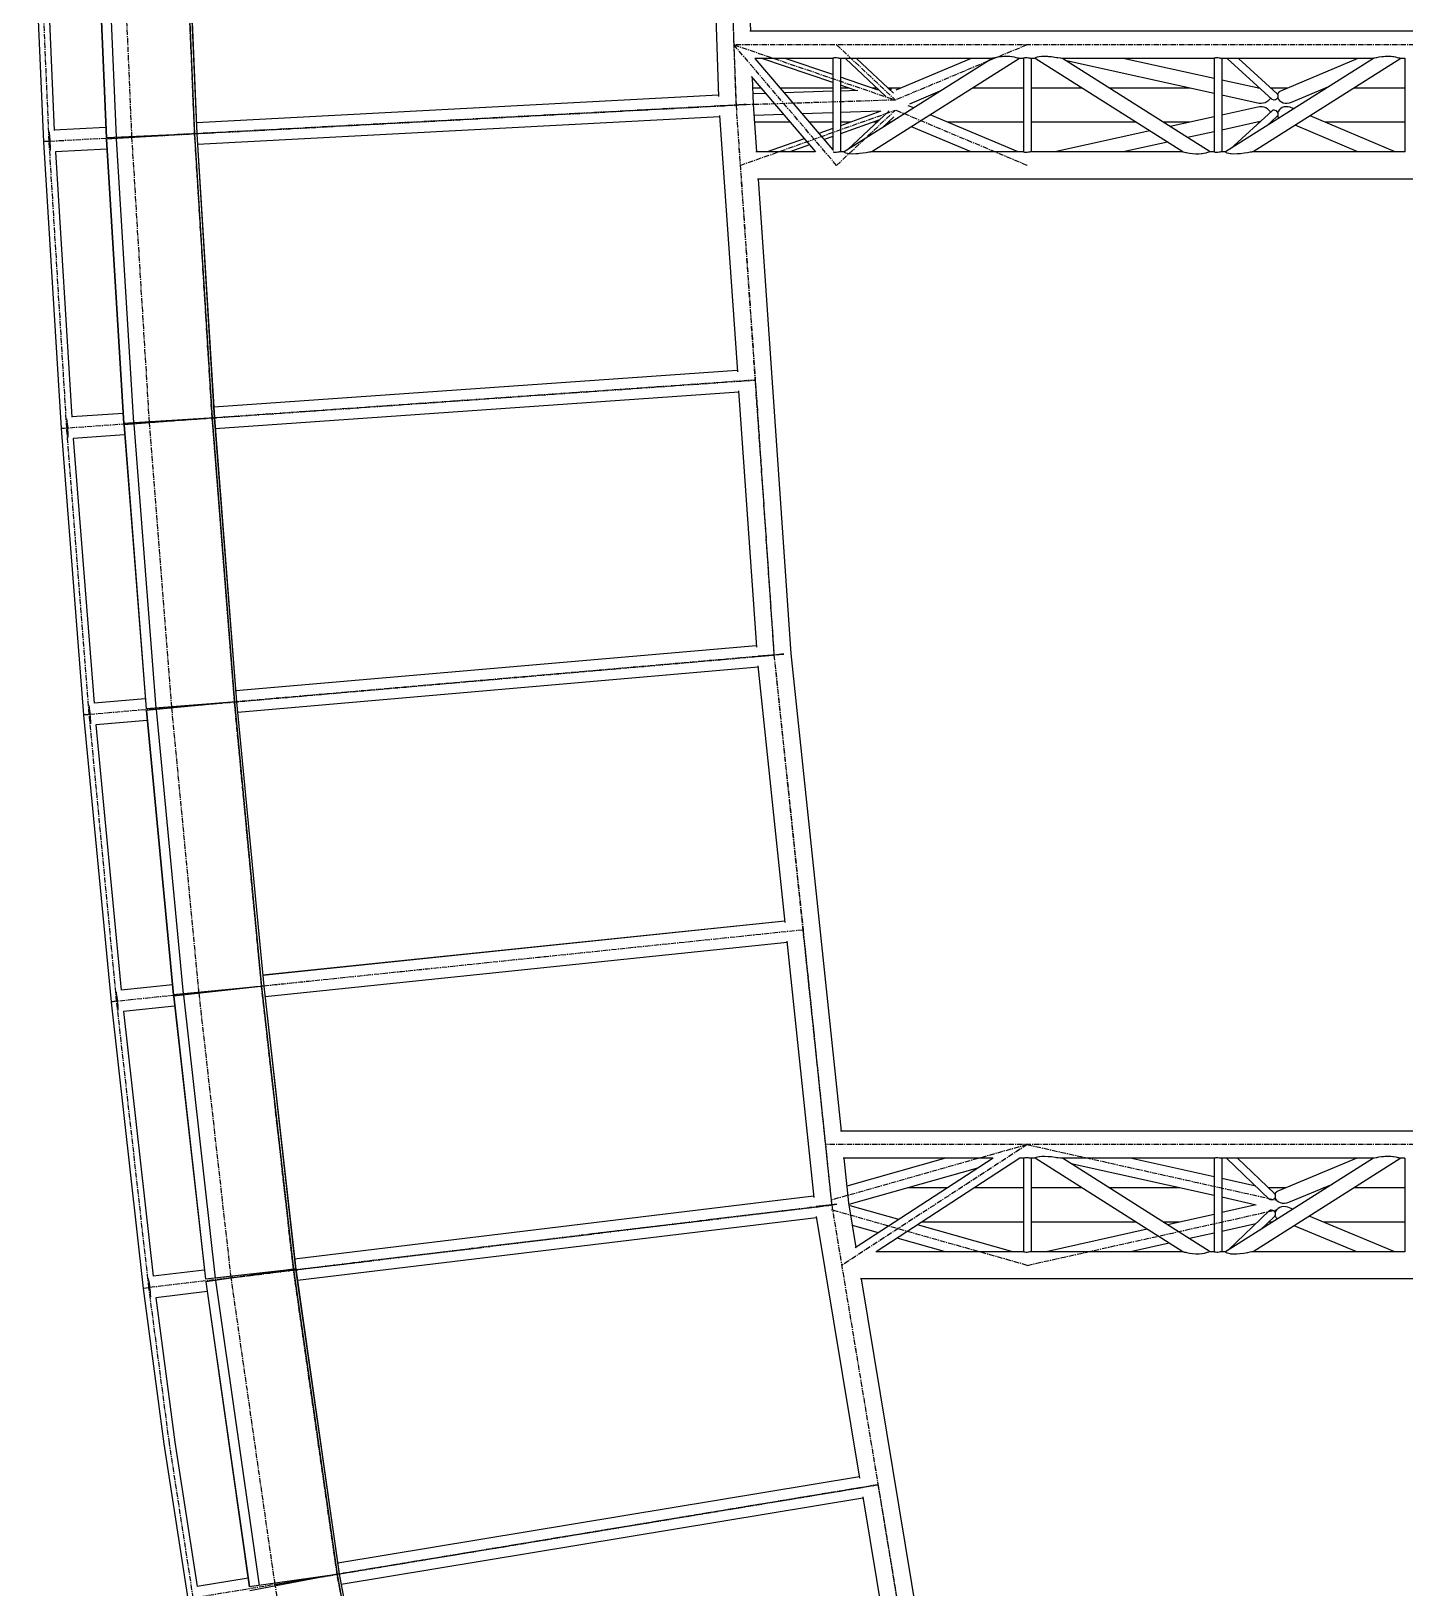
# Model space of a CAD drawing. Header units: millimetres. Extents: x 5143 to 30813, y 232 to 21408.
# Drawn here: x 5170 to 7217, y 6969 to 9291 of the extents above; entities that cross this region are included whole.
import ezdxf

# ---------------------------------------------------------------- set-up
doc = ezdxf.new("R2010")
doc.units = ezdxf.units.MM
doc.header["$LTSCALE"] = 0.25
doc.linetypes.add('CENTER', pattern=[50.8, 31.75, -6.35, 6.35, -6.35])
doc.linetypes.add('XKITLINE00', pattern=[0])

msp = doc.modelspace()

# ---------------------------------------------------------------- linework, layer by layer
at = {"color": 8, "linetype": 'CENTER'}
for p, q in [((6190.8, 10000.3), (6220.7, 9180.3)), ((6190.8, 10000.3), (6220.7, 9180.3)), ((6205.7, 9590.3), (6220.7, 9180.3)), ((5197.1, 9126.1), (5178.7, 9555.1)), ((5320.5, 9132.6), (5302.1, 9559.4)), ((5413.9, 9137.4), (5395.6, 9563.1)), ((7574.7, 9270.3), (6217.4, 9270.3)), ((6217.4, 9270.3), (6458.3, 9187.8)), ((6370.5, 9090.3), (6217.4, 9270.3)), ((6370.5, 9270.3), (6458.3, 9187.8)), ((6654.7, 9270.3), (6458.3, 9187.8)), ((6220.7, 9180.3), (5197.1, 9126.1)), ((5320.5, 9132.6), (6220.7, 9180.3)), ((6220.7, 9180.3), (6277.3, 8360.3)), ((6220.7, 9180.3), (6277.3, 8360.3)), ((6220.7, 9180.3), (6249.4, 8770.3)), ((6458.3, 9187.8), (6222.2, 9180.3)), ((6227, 9090.3), (6458.3, 9172.8)), ((6370.5, 9090.3), (6458.3, 9172.8)), ((6654.7, 9090.3), (6458.3, 9172.8)), ((5223.4, 8698.5), (5197.1, 9126.1)), ((5346.6, 8707.2), (5320.5, 9132.6)), ((5440, 8713.7), (5413.9, 9137.4)), ((6249.4, 8770.3), (5223.4, 8698.5)), ((5346.6, 8707.2), (6249.4, 8770.3)), ((6249.4, 8770.3), (6277.3, 8360.3)), ((5379.9, 8282.2), (5346.6, 8707.2)), ((5473.2, 8290.3), (5440, 8713.7)), ((5256.9, 8271.5), (5223.4, 8698.5)), ((6277.3, 8360.3), (5256.9, 8271.5)), ((5379.9, 8282.2), (6277.3, 8360.3)), ((6277.3, 8360.3), (6363.3, 7540.3)), ((6277.3, 8360.3), (6363.3, 7540.3)), ((6277.3, 8360.3), (6320.7, 7950.3)), ((5513.6, 7866.3), (5473.2, 8290.3)), ((5297.7, 7843.9), (5256.9, 8271.5)), ((5420.5, 7856.6), (5379.9, 8282.2)), ((6320.7, 7950.3), (5297.7, 7843.9)), ((6320.7, 7950.3), (5420.5, 7856.6)), ((6320.7, 7950.3), (6363.3, 7540.3)), ((5468.4, 7431.8), (5420.5, 7856.6)), ((5561.1, 7444.5), (5513.6, 7866.3)), ((5345.8, 7417), (5297.7, 7843.9)), ((7574.7, 7630.3), (6354, 7630.3)), ((6654.7, 7630.3), (6363.3, 7547.8)), ((6654.7, 7630.3), (6378.2, 7450.3)), ((6654.7, 7630.3), (7024.8, 7547.8)), ((6363.3, 7540.3), (5345.8, 7417)), ((5468.4, 7431.8), (6363.3, 7540.3)), ((6363.3, 7540.3), (6432.3, 7123.1)), ((6363.3, 7540.3), (6501.3, 6705.8)), ((6363.3, 7540.3), (6501.3, 6705.8)), ((6654.7, 7450.3), (6363.3, 7532.8)), ((6654.7, 7450.3), (7024.8, 7532.8)), ((5533.8, 6974.3), (5468.4, 7431.8)), ((5626.2, 6989.6), (5561.1, 7444.5)), ((5376.3, 7185.2), (5345.8, 7417)), ((5411.9, 6954.1), (5376.3, 7185.2)), ((6432.3, 7123.1), (5411.9, 6954.1)), ((5533.8, 6974.3), (6432.4, 7123.1)), ((6432.3, 7123.1), (6501.3, 6705.8)), ((5710.5, 6541.1), (5626.2, 6989.6)), ((5619.2, 6519.9), (5533.8, 6974.3))]:
    msp.add_line(p, q, dxfattribs=at)
at = {"color": 8, "linetype": 'XKITLINE00'}
for p, q in [((6216.2, 10001.2), (6242.1, 9290.6)), ((6180.9, 9575.3), (6194.8, 9193.1)), ((5170.3, 9554.8), (5188.7, 9125.7)), ((5263.6, 9557.4), (5282, 9131.7)), ((5264.1, 9557.4), (5282.4, 9131.7)), ((5278.5, 9558), (5296.8, 9132.4)), ((5395.6, 9563.1), (5413.9, 9137.4)), ((5398.9, 9563.2), (5417.2, 9137.6)), ((5399, 9563.2), (5417.3, 9137.6)), ((5187.7, 9539.3), (5204.8, 9142.6)), ((7574.7, 9290.6), (6241.2, 9290.6)), ((6364.8, 9250), (6248.6, 9250)), ((6249, 9250), (6364.8, 9113.8)), ((6364.8, 9213.8), (6259.2, 9250)), ((6364.8, 9225.8), (6294.2, 9250)), ((6365.1, 9250.1), (6364.8, 9250)), ((6364.8, 9250), (6364.8, 9112.8)), ((6365.3, 9250.1), (6365.1, 9250.1)), ((6365.9, 9250.4), (6365.3, 9250.1)), ((6367.2, 9250.6), (6365.9, 9250.4)), ((6368.7, 9250.7), (6367.2, 9250.6)), ((6370.5, 9250.6), (6368.7, 9250.7)), ((6372.3, 9250.4), (6370.5, 9250.6)), ((6373.9, 9250.1), (6372.3, 9250.4)), ((6375.1, 9250), (6373.9, 9250.1)), ((6375.9, 9249.9), (6375.1, 9250)), ((6602.2, 9250), (6375.4, 9250)), ((6375.7, 9250), (6375.7, 9249.9)), ((6376, 9249.9), (6375.9, 9249.9)), ((6376.1, 9250), (6376, 9249.9)), ((6376.2, 9250), (6376.2, 9110.6)), ((6602.3, 9250), (6381.9, 9110.4)), ((6444.2, 9193.3), (6383.9, 9250)), ((6455.6, 9198.1), (6400.4, 9250)), ((6643, 9250), (6423, 9110.6)), ((6571.1, 9250), (6458.9, 9202.8)), ((6603, 9250.1), (6602.3, 9250)), ((6603.8, 9250.4), (6603, 9250.1)), ((6606.5, 9250.9), (6603.8, 9250.4)), ((6607, 9251), (6606.5, 9250.9)), ((6610.4, 9251.7), (6607, 9251)), ((6614.9, 9252.3), (6610.4, 9251.7)), ((6617.1, 9252.5), (6614.9, 9252.3)), ((6619.7, 9252.8), (6617.1, 9252.5)), ((6624.4, 9253), (6619.7, 9252.8)), ((6628.8, 9252.8), (6624.4, 9253)), ((6631.1, 9252.5), (6628.8, 9252.8)), ((6632.5, 9252.3), (6631.1, 9252.5)), ((6635.8, 9251.8), (6632.5, 9252.3)), ((6638.2, 9251), (6635.8, 9251.8)), ((6638.3, 9251), (6638.2, 9251)), ((6640.4, 9250.5), (6638.3, 9251)), ((6641.1, 9250.1), (6640.4, 9250.5)), ((6641.9, 9250.1), (6641.1, 9250.1)), ((6642.7, 9249.9), (6641.9, 9250.1)), ((6649, 9250), (6642.3, 9250)), ((6642.9, 9250), (6642.7, 9249.9)), ((6649.2, 9250.1), (6649, 9250)), ((6649, 9250), (6649, 9110.5)), ((6649.5, 9250.1), (6649.2, 9250.1)), ((6650.1, 9250.4), (6649.5, 9250.1)), ((6651.3, 9250.6), (6650.1, 9250.4)), ((6652.9, 9250.7), (6651.3, 9250.6)), ((6654.7, 9250.6), (6652.9, 9250.7)), ((6656.4, 9250.4), (6654.7, 9250.6)), ((6658, 9250.1), (6656.4, 9250.4)), ((6659.3, 9250), (6658, 9250.1)), ((6660.1, 9249.9), (6659.3, 9250)), ((6666.4, 9250), (6659.6, 9250)), ((6659.9, 9250), (6659.8, 9249.9)), ((6660.3, 9250), (6660.1, 9249.9)), ((6660.1, 9249.9), (6660.1, 9249.9)), ((6660.4, 9250), (6660.4, 9110.6)), ((6666.3, 9250.1), (6666.4, 9249.9)), ((6666.4, 9250.1), (6666.3, 9250.1)), ((6666.6, 9250.6), (6666.4, 9250.1)), ((6886.4, 9110.6), (6666.4, 9249.9)), ((6667.6, 9251), (6666.6, 9250.6)), ((6667.8, 9251.2), (6667.6, 9251)), ((6669.6, 9251.9), (6667.8, 9251.2)), ((6672.5, 9252.4), (6669.6, 9251.9)), ((6676, 9252.8), (6672.5, 9252.4)), ((6680.4, 9252.9), (6676, 9252.8)), ((6685.5, 9252.6), (6680.4, 9252.9)), ((6686.9, 9252.4), (6685.5, 9252.6)), ((6690.7, 9252.1), (6686.9, 9252.4)), ((6695.8, 9251.4), (6690.7, 9252.1)), ((6698.5, 9251), (6695.8, 9251.4)), ((6700.4, 9250.8), (6698.5, 9251)), ((6704, 9250.2), (6700.4, 9250.8)), ((6704.5, 9250.1), (6704, 9250.2)), ((6706.2, 9250), (6704.5, 9250.1)), ((6707, 9249.9), (6706.2, 9250)), ((6933.1, 9250), (6706.3, 9250)), ((6707.1, 9250), (6707, 9249.9)), ((6927.1, 9110.6), (6707.1, 9250)), ((6933.1, 9197.7), (6713, 9246.2)), ((6933.1, 9220.1), (6797.5, 9250)), ((6933.4, 9250.1), (6933.1, 9250)), ((6933.1, 9250), (6933.1, 9110.5)), ((6933.7, 9250.1), (6933.4, 9250.1)), ((6934.2, 9250.3), (6933.7, 9250.1)), ((6935.5, 9250.6), (6934.2, 9250.3)), ((6937.1, 9250.7), (6935.5, 9250.6)), ((6938.8, 9250.6), (6937.1, 9250.7)), ((6940.6, 9250.4), (6938.8, 9250.6)), ((6942.2, 9250.1), (6940.6, 9250.4)), ((6943.4, 9250), (6942.2, 9250.1)), ((6944.2, 9249.9), (6943.4, 9250)), ((7170.5, 9250), (6943.7, 9250)), ((6944, 9250), (6944, 9249.9)), ((6944.3, 9249.9), (6944.2, 9249.9)), ((6944.4, 9250), (6944.3, 9249.9)), ((6944.5, 9250), (6944.5, 9110.6)), ((7170.6, 9250), (6950.2, 9110.4)), ((7019.5, 9188.7), (6952.6, 9250)), ((7027, 9197.2), (6969.4, 9250)), ((7211.3, 9250), (6991.3, 9110.6)), ((7147.2, 9250), (7032.2, 9201.1)), ((7171.3, 9250.1), (7170.6, 9250)), ((7172.1, 9250.4), (7171.3, 9250.1)), ((7174.8, 9250.9), (7172.1, 9250.4)), ((7175.3, 9251), (7174.8, 9250.9)), ((7178.7, 9251.6), (7175.3, 9251)), ((7183.1, 9252.2), (7178.7, 9251.6)), ((7185.4, 9252.4), (7183.1, 9252.2)), ((7187.9, 9252.7), (7185.4, 9252.4)), ((7192.7, 9252.9), (7187.9, 9252.7)), ((7197, 9252.8), (7192.7, 9252.9)), ((7199.5, 9252.4), (7197, 9252.8)), ((7200.8, 9252.3), (7199.5, 9252.4)), ((7204.1, 9251.7), (7200.8, 9252.3)), ((7206.5, 9251), (7204.1, 9251.7)), ((7208.7, 9250.5), (7206.5, 9251)), ((7209.4, 9250.1), (7208.7, 9250.5)), ((7210.2, 9250.1), (7209.4, 9250.1)), ((7211.1, 9249.9), (7210.2, 9250.1)), ((7217.3, 9250), (7210.6, 9250)), ((7211.3, 9250), (7211, 9249.9)), ((7217.6, 9250.1), (7217.3, 9250)), ((7217.3, 9250), (7217.3, 9110.5)), ((6243.3, 9223), (6339, 9110.4)), ((6244.6, 9221.5), (6246.1, 9181.6)), ((6431.3, 9203), (6376.2, 9221.9)), ((7001.8, 9204.9), (6944.5, 9217.6)), ((6194.7, 9195.1), (5416.6, 9153.9)), ((6194.7, 9195.1), (5416.6, 9153.9)), ((6258, 9205.7), (6245.2, 9205.7)), ((6264.8, 9197.7), (6245.5, 9197.1)), ((6364.8, 9205.7), (6286.7, 9205.7)), ((6364.8, 9200.9), (6292.7, 9198.6)), ((6399.3, 9202), (6376.2, 9209.9)), ((6388.6, 9205.7), (6376.2, 9205.7)), ((6402.2, 9202.1), (6376.2, 9201.3)), ((6431, 9205.7), (6423.5, 9205.7)), ((6433.7, 9203.1), (6431.2, 9203)), ((6465.6, 9205.7), (6447.4, 9205.7)), ((6452.5, 9203.7), (6449.6, 9203.6)), ((6524.7, 9200.9), (6479.2, 9181.8)), ((6649, 9205.7), (6573.1, 9205.7)), ((6736.3, 9205.7), (6660.4, 9205.7)), ((6897, 9205.7), (6777, 9205.7)), ((7000.2, 9182.9), (6944.5, 9195.2)), ((7001, 9205.7), (6998.4, 9205.7)), ((7043, 9205.7), (7017.7, 9205.7)), ((7027, 9197.2), (7027.3, 9196.9)), ((7027.8, 9196.4), (7027.3, 9196.9)), ((7028, 9196.6), (7027.9, 9196.3)), ((7027.9, 9196.3), (7028.1, 9195.5)), ((7028.8, 9198.4), (7028, 9196.8)), ((7028, 9196.8), (7028, 9196.6)), ((7028.1, 9195.5), (7028.2, 9195.2)), ((7028.2, 9193.4), (7028.1, 9191.8)), ((7028.2, 9195.2), (7028.3, 9193.6)), ((7028.3, 9193.6), (7028.2, 9193.4)), ((7030, 9199.6), (7028.8, 9198.4)), ((7030.3, 9200), (7030, 9199.6)), ((7032.2, 9201.1), (7030.3, 9200)), ((7103.9, 9207.7), (7047.9, 9184)), ((7100.6, 9205.7), (7099, 9205.7)), ((7217.3, 9205.7), (7141.4, 9205.7)), ((6224.7, 9180.4), (6197.2, 9179.4)), ((6224.7, 9180.5), (6197.3, 9178.7)), ((6215.9, 9180.1), (6215.9, 9179.9)), ((6216, 9180.1), (6216, 9180)), ((6228.5, 9180.8), (6224.7, 9180.5)), ((6228.5, 9180.6), (6224.7, 9180.4)), ((6232.2, 9181.1), (6228.5, 9180.8)), ((6232.2, 9180.7), (6228.5, 9180.6)), ((6235.6, 9181.3), (6232.2, 9181.1)), ((6235.6, 9180.8), (6232.2, 9180.7)), ((6246.1, 9181.6), (6251, 9110.6)), ((6364.8, 9168.7), (6319.4, 9167.3)), ((6436.4, 9171), (6376.2, 9169.1)), ((6436.5, 9171), (6376.2, 9149.5)), ((6448.9, 9171.7), (6387.4, 9113.9)), ((6485.5, 9176.1), (6477.5, 9179.4)), ((6998.4, 9177.2), (6944.5, 9165.4)), ((7019.5, 9171.8), (6957.4, 9115)), ((7001.5, 9177.7), (6998.4, 9177.2)), ((7003.3, 9182.7), (7000.2, 9182.9)), ((7004.6, 9177.7), (7001.5, 9177.7)), ((7006.4, 9183), (7003.3, 9182.7)), ((7007.7, 9177.1), (7004.6, 9177.7)), ((7009.3, 9183.9), (7006.4, 9183)), ((7010.4, 9176), (7007.7, 9177.1)), ((7011.9, 9185.2), (7009.3, 9183.9)), ((7012.8, 9174.5), (7010.4, 9176)), ((7013.2, 9186.3), (7011.9, 9185.2)), ((7012.8, 9174.5), (7013.1, 9174.2)), ((7015, 9172.6), (7013.1, 9174.2)), ((7014.1, 9186.9), (7013.2, 9186.3)), ((7016, 9188.9), (7014.1, 9186.9)), ((7015, 9172.6), (7016.6, 9170.5)), ((7016.7, 9190.1), (7016, 9188.9)), ((7016.6, 9170.5), (7016.7, 9170.4)), ((7017.3, 9190.8), (7016.7, 9190.1)), ((7016.7, 9170.4), (7017.1, 9169.7)), ((7021, 9188), (7019.5, 9188.7)), ((7021, 9172.5), (7019.5, 9171.8)), ((7022.7, 9187.8), (7021, 9188)), ((7022.7, 9172.7), (7021, 9172.5)), ((7024.5, 9188.1), (7022.7, 9187.8)), ((7024.4, 9172.4), (7022.7, 9172.7)), ((7026, 9171.6), (7024.4, 9172.4)), ((7026, 9188.9), (7024.5, 9188.1)), ((7027.2, 9190.1), (7026, 9188.9)), ((7027.1, 9170.4), (7026, 9171.6)), ((7027.3, 9170.3), (7027.1, 9170.4)), ((7027.3, 9190.2), (7027.2, 9190.1)), ((7027.9, 9191.1), (7027.3, 9190.2)), ((7027.3, 9170.3), (7027.9, 9169.2)), ((7028.1, 9191.8), (7027.9, 9191.1)), ((7027.9, 9169.2), (7028.1, 9168.8)), ((7028, 9191.4), (7028.4, 9190.2)), ((7028.6, 9170.5), (7028, 9169.3)), ((7028, 9169.3), (7028, 9169.1)), ((7028.1, 9168.8), (7028.2, 9167.1)), ((7028.4, 9190.2), (7028.5, 9190)), ((7028.5, 9190), (7029.6, 9188)), ((7029, 9171.4), (7028.6, 9170.5)), ((7030.5, 9173.5), (7029, 9171.4)), ((7029.6, 9188), (7031.3, 9186.2)), ((7031.4, 9174.3), (7030.5, 9173.5)), ((7031.3, 9186.2), (7031.3, 9186.1)), ((7033.5, 9184.5), (7031.3, 9186.1)), ((7032.4, 9175.2), (7031.4, 9174.3)), ((7034.8, 9176.6), (7032.4, 9175.2)), ((7036, 9183.4), (7033.5, 9184.5)), ((7037.6, 9177.5), (7034.8, 9176.6)), ((7038.9, 9182.7), (7036, 9183.4)), ((7040.6, 9177.9), (7037.6, 9177.5)), ((7042, 9182.6), (7038.9, 9182.7)), ((7043.6, 9177.8), (7040.6, 9177.9)), ((7045, 9183), (7042, 9182.6)), ((7046.7, 9177.1), (7043.6, 9177.8)), ((7047.9, 9184), (7045, 9183)), ((7051.9, 9174.8), (7046.7, 9177.1)), ((5281.3, 9146.7), (5204.8, 9142.7)), ((6196.4, 9162.8), (5418.3, 9121.6)), ((6196.3, 9164.8), (6222.7, 8782.6)), ((6291.5, 9166.4), (6247.2, 9165)), ((6301.2, 9154.9), (6247.9, 9154.9)), ((6364.8, 9154.9), (6329.9, 9154.9)), ((6434.7, 9158.3), (6376.2, 9137.5)), ((6391.2, 9154.9), (6376.2, 9154.9)), ((6431, 9154.9), (6425, 9154.9)), ((6455.7, 9162.6), (6437.9, 9145.9)), ((6452.1, 9154.9), (6447.4, 9154.9)), ((6571.3, 9110.6), (6482.1, 9148)), ((6641.4, 9110.6), (6510.1, 9165.8)), ((6649, 9154.9), (6535.9, 9154.9)), ((6816.5, 9154.9), (6660.4, 9154.9)), ((6896.9, 9154.9), (6857.2, 9154.9)), ((6933.1, 9162.9), (6867.5, 9148.4)), ((7001.8, 9155.6), (6944.5, 9143)), ((7001, 9154.9), (6998.5, 9154.9)), ((7026.9, 9163.3), (7011.8, 9149.4)), ((7020.4, 9154.9), (7017.7, 9154.9)), ((7027.3, 9163.6), (7026.9, 9163.3)), ((7027.9, 9164.2), (7027.3, 9163.6)), ((7028.1, 9165), (7027.9, 9164.3)), ((7027.9, 9164.3), (7028.2, 9163.7)), ((7028.2, 9165.4), (7028.1, 9165)), ((7028.2, 9167.1), (7028.3, 9166.9)), ((7028.3, 9166.9), (7028.2, 9165.4)), ((7028.2, 9163.7), (7028.4, 9162.9)), ((7028.4, 9162.9), (7029.6, 9161.3)), ((7030, 9161), (7029.6, 9161.3)), ((7147.4, 9110.6), (7054, 9150.3)), ((7203.1, 9110.6), (7076.3, 9164.5)), ((7217.3, 9154.9), (7098.8, 9154.9)), ((5198.1, 9126.1), (5188.7, 9125.6)), ((5189, 9125.7), (5188.7, 9125.7)), ((5188.7, 9125.6), (5215, 8698)), ((5190.2, 9125.8), (5189, 9125.7)), ((5191.5, 9125.8), (5189.9, 9125.8)), ((5193.1, 9125.9), (5191.2, 9125.8)), ((5198.1, 9126.1), (5192.9, 9125.9)), ((5196.1, 9126), (5196.1, 9126)), ((5196.1, 9126), (5196.1, 9126)), ((5196.1, 9126), (5196.1, 9126)), ((5196.1, 9126), (5196.1, 9126)), ((5196.9, 9139.8), (5197, 9139.5)), ((5197, 9139.5), (5197.2, 9137.5)), ((5197, 9139.2), (5197, 9139.1)), ((5197, 9139.1), (5197.2, 9137.1)), ((5197.2, 9137.5), (5197.5, 9135.1)), ((5197.2, 9137.1), (5197.5, 9134.8)), ((5197.5, 9135.1), (5197.7, 9132.3)), ((5197.5, 9134.8), (5197.7, 9132.1)), ((5197.7, 9132.3), (5198, 9129.3)), ((5197.7, 9132.1), (5197.9, 9129.2)), ((5197.9, 9129.2), (5198.1, 9126.1)), ((5198, 9129.3), (5198.1, 9126.1)), ((5198.1, 9126.1), (5198.3, 9123)), ((5198.1, 9126.1), (5198.2, 9123.1)), ((5198.2, 9123.1), (5198.3, 9120.2)), ((5198.3, 9123), (5198.4, 9120)), ((5417.3, 9137.6), (5282, 9131.7)), ((5417.3, 9137.6), (5282.1, 9129.3)), ((5282.1, 9129.3), (5308.1, 8705.6)), ((5282.6, 9129.3), (5308.6, 8705.6)), ((5296.9, 9130.2), (5322.9, 8706.5)), ((5413.9, 9137.4), (5440, 8713.7)), ((5417.2, 9137.6), (5417.2, 9137.5)), ((5417.2, 9137.6), (5417.2, 9137.6)), ((5417.2, 9137.5), (5443.2, 8713.9)), ((5417.3, 9137.6), (5443.3, 8713.9)), ((6322.2, 9130.2), (6267, 9110.6)), ((6364.8, 9145.4), (6344.2, 9138.1)), ((6364.8, 9133.4), (6352, 9128.9)), ((6837.2, 9141.7), (6695.9, 9110.6)), ((6863.5, 9125.1), (6797.6, 9110.6)), ((6933.1, 9140.5), (6893.7, 9131.8)), ((5198.3, 9120.2), (5198.4, 9117.5)), ((5198.4, 9113.2), (5198.3, 9113)), ((5198.4, 9120), (5198.4, 9117.2)), ((5198.4, 9117.5), (5198.4, 9115.1)), ((5198.4, 9117.2), (5198.4, 9114.7)), ((5198.4, 9115.1), (5198.4, 9113.2)), ((5198.4, 9114.7), (5198.4, 9112.7)), ((5198.4, 9112.7), (5198.4, 9112.4)), ((5283, 9114.5), (5206.5, 9110.4)), ((5206.5, 9110.5), (5230.8, 8715.2)), ((6338.9, 9110.6), (6250.1, 9110.6)), ((6330, 9121), (6300.8, 9110.6)), ((6365.9, 9110.1), (6365.5, 9110.2)), ((6367.2, 9109.8), (6365.9, 9110.1)), ((6368.7, 9109.7), (6367.2, 9109.8)), ((6370.5, 9109.8), (6368.7, 9109.7)), ((6372.3, 9110), (6370.5, 9109.8)), ((6373.9, 9110.3), (6372.3, 9110)), ((6375.1, 9110.5), (6373.9, 9110.3)), ((6375.9, 9110.6), (6375.1, 9110.5)), ((6382.2, 9110.6), (6375.6, 9110.6)), ((6375.8, 9110.6), (6375.7, 9110.6)), ((6376, 9110.7), (6375.9, 9110.6)), ((6376.2, 9110.6), (6376, 9110.7)), ((6382.2, 9110.3), (6381.9, 9110.4)), ((6382.2, 9110.3), (6382.1, 9110)), ((6383.1, 9109.4), (6382.1, 9110)), ((6383.4, 9109.3), (6383.1, 9109.4)), ((6384.6, 9108.6), (6383.4, 9109.3)), ((6387, 9108), (6384.6, 9108.6)), ((6388.7, 9107.8), (6387, 9108)), ((6390.3, 9107.5), (6388.7, 9107.8)), ((6394.4, 9107.2), (6390.3, 9107.5)), ((6399.2, 9107.4), (6394.4, 9107.2)), ((6402.8, 9107.8), (6399.2, 9107.4)), ((6404.5, 9107.9), (6402.8, 9107.8)), ((6409.7, 9108.5), (6404.5, 9107.9)), ((6414.6, 9109.3), (6409.7, 9108.5)), ((6418.5, 9109.9), (6414.6, 9109.3)), ((6420.4, 9110.3), (6418.5, 9109.9)), ((6421.4, 9110.4), (6420.4, 9110.3)), ((6422.9, 9110.7), (6421.4, 9110.4)), ((6649, 9110.6), (6422.5, 9110.6)), ((6423, 9110.7), (6422.9, 9110.6)), ((6423, 9110.7), (6422.9, 9110.7)), ((6649.2, 9110.3), (6649, 9110.5)), ((6649.5, 9110.3), (6649.2, 9110.3)), ((6650.1, 9110), (6649.5, 9110.3)), ((6651.3, 9109.8), (6650.1, 9110)), ((6652.9, 9109.7), (6651.3, 9109.8)), ((6654.7, 9109.7), (6652.9, 9109.7)), ((6656.4, 9110), (6654.7, 9109.7)), ((6658, 9110.3), (6656.4, 9110)), ((6659.3, 9110.5), (6658, 9110.3)), ((6660.1, 9110.6), (6659.3, 9110.5)), ((6886.4, 9110.6), (6659.8, 9110.6)), ((6660, 9110.6), (6659.9, 9110.6)), ((6660.3, 9110.6), (6660.1, 9110.7)), ((6660.1, 9110.7), (6660.1, 9110.6)), ((6886.9, 9110.3), (6886.4, 9110.6)), ((6887.1, 9110.3), (6886.9, 9110.3)), ((6889, 9109.8), (6887.1, 9110.3)), ((6891.3, 9109.3), (6889, 9109.8)), ((6892.1, 9109.1), (6891.3, 9109.3)), ((6896.3, 9108.3), (6892.1, 9109.1)), ((6900.9, 9107.8), (6896.3, 9108.3)), ((6905.8, 9107.3), (6900.9, 9107.8)), ((6910.4, 9107.2), (6905.8, 9107.3)), ((6914.4, 9107.6), (6910.4, 9107.2)), ((6915.3, 9107.8), (6914.4, 9107.6)), ((6918, 9108.1), (6915.3, 9107.8)), ((6921, 9108.8), (6918, 9108.1)), ((6922.1, 9109.3), (6921, 9108.8)), ((6923.3, 9109.6), (6922.1, 9109.3)), ((6925.1, 9110.2), (6923.3, 9109.6)), ((6925.2, 9110.3), (6925.1, 9110.2)), ((6926.4, 9110.5), (6925.2, 9110.3)), ((6926.7, 9110.7), (6926.4, 9110.5)), ((6933.1, 9110.6), (6926.5, 9110.6)), ((6927.1, 9110.6), (6926.7, 9110.7)), ((6927.1, 9110.6), (6927.1, 9110.6)), ((6933.4, 9110.3), (6933.1, 9110.5)), ((6933.7, 9110.3), (6933.4, 9110.3)), ((6934.2, 9110), (6933.7, 9110.3)), ((6935.5, 9109.8), (6934.2, 9110)), ((6937.1, 9109.7), (6935.5, 9109.8)), ((6938.8, 9109.7), (6937.1, 9109.7)), ((6940.6, 9109.9), (6938.8, 9109.7)), ((6942.2, 9110.3), (6940.6, 9109.9)), ((6943.4, 9110.5), (6942.2, 9110.3)), ((6944.2, 9110.6), (6943.4, 9110.5)), ((6950.5, 9110.6), (6943.9, 9110.6)), ((6944.1, 9110.6), (6944.1, 9110.6)), ((6944.3, 9110.7), (6944.2, 9110.6)), ((6944.5, 9110.6), (6944.3, 9110.7)), ((6950.5, 9110.3), (6950.2, 9110.4)), ((6950.5, 9110.3), (6950.4, 9110)), ((6951.3, 9109.4), (6950.4, 9110)), ((6951.7, 9109.3), (6951.3, 9109.4)), ((6952.8, 9108.6), (6951.7, 9109.3)), ((6955.3, 9107.9), (6952.8, 9108.6)), ((6957, 9107.7), (6955.3, 9107.9)), ((6958.5, 9107.4), (6957, 9107.7)), ((6962.6, 9107.2), (6958.5, 9107.4)), ((6967.5, 9107.4), (6962.6, 9107.2)), ((6971.1, 9107.7), (6967.5, 9107.4)), ((6972.7, 9107.8), (6971.1, 9107.7)), ((6977.9, 9108.5), (6972.7, 9107.8)), ((6982.9, 9109.3), (6977.9, 9108.5)), ((6986.8, 9109.9), (6982.9, 9109.3)), ((6988.7, 9110.3), (6986.8, 9109.9)), ((6989.7, 9110.4), (6988.7, 9110.3)), ((6991.2, 9110.6), (6989.7, 9110.4)), ((7217.3, 9110.6), (6990.8, 9110.6)), ((6991.3, 9110.7), (6991.2, 9110.6)), ((7217.6, 9110.3), (7217.3, 9110.5)), ((7574.6, 9070), (6252.7, 9070)), ((6253.8, 9070), (6302.6, 8362.5)), ((6222.5, 8784.6), (5442.3, 8730)), ((6222.5, 8784.6), (5442.3, 8730)), ((6224.7, 8752.4), (5444.6, 8697.8)), ((6224.7, 8752.4), (5444.6, 8697.8)), ((6224.6, 8754.4), (6251, 8372.2)), ((5222.9, 8712.3), (5223, 8712)), ((5223, 8712), (5223.3, 8710)), ((5223, 8711.7), (5223, 8711.5)), ((5223, 8711.5), (5223.3, 8709.6)), ((5223.3, 8710), (5223.6, 8707.6)), ((5223.3, 8709.6), (5223.6, 8707.3)), ((5223.6, 8707.6), (5223.9, 8704.8)), ((5223.6, 8707.3), (5223.9, 8704.6)), ((5223.9, 8704.8), (5224.2, 8701.8)), ((5223.9, 8704.6), (5224.1, 8701.7)), ((5307.2, 8720.6), (5230.8, 8715.3)), ((5443.3, 8713.9), (5308.1, 8705.6)), ((5443.3, 8714), (5308.3, 8703.4)), ((5323.1, 8704.5), (5356.3, 8281.2)), ((5440, 8713.7), (5473.2, 8290.3)), ((5443.2, 8713.9), (5476.4, 8290.6)), ((5443.2, 8713.9), (5443.2, 8713.9)), ((5443.2, 8713.9), (5443.2, 8713.9)), ((5443.3, 8714), (5476.5, 8290.6)), ((5224.4, 8698.6), (5215, 8697.9)), ((5216.1, 8698.1), (5215, 8698)), ((5215, 8697.9), (5248.5, 8270.9)), ((5219.2, 8698.3), (5216.1, 8698.1)), ((5224.4, 8698.6), (5219.2, 8698.3)), ((5219.4, 8698.3), (5219.2, 8698.3)), ((5222.4, 8698.5), (5222.4, 8698.5)), ((5222.4, 8698.5), (5222.4, 8698.5)), ((5222.4, 8698.5), (5222.4, 8698.5)), ((5222.4, 8698.5), (5222.4, 8698.5)), ((5224.1, 8701.7), (5224.4, 8698.6)), ((5224.2, 8701.8), (5224.4, 8698.6)), ((5224.4, 8698.6), (5224.6, 8695.5)), ((5224.4, 8698.6), (5224.6, 8695.6)), ((5224.6, 8695.6), (5224.7, 8692.7)), ((5224.6, 8695.5), (5224.7, 8692.4)), ((5224.7, 8692.7), (5224.8, 8690)), ((5224.7, 8692.4), (5224.8, 8689.7)), ((5224.8, 8690), (5224.8, 8687.6)), ((5224.8, 8689.7), (5224.9, 8687.2)), ((5224.8, 8687.6), (5224.8, 8685.6)), ((5224.8, 8685.6), (5224.8, 8685.5)), ((5224.9, 8687.2), (5224.9, 8685.2)), ((5224.9, 8685.2), (5224.9, 8684.9)), ((5309.4, 8688.4), (5233, 8683)), ((5233, 8683.1), (5264, 8288.3)), ((5308.3, 8703.4), (5341.5, 8280)), ((5308.7, 8703.4), (5341.9, 8280)), ((6250.8, 8374.2), (5475.3, 8306.7)), ((6250.8, 8374.2), (5475.3, 8306.7)), ((6281.2, 8360.7), (6253.9, 8357.8)), ((6281.2, 8360.5), (6253.9, 8358.7)), ((6272.4, 8359.9), (6272.4, 8359.8)), ((6272.6, 8360), (6272.6, 8359.8)), ((6285.1, 8361.1), (6281.2, 8360.7)), ((6285.1, 8360.8), (6281.2, 8360.5)), ((6288.7, 8361.5), (6285.1, 8361.1)), ((6288.8, 8361.1), (6285.1, 8360.8)), ((6292.1, 8361.8), (6288.7, 8361.5)), ((6292.2, 8361.3), (6288.8, 8361.1)), ((6302.6, 8362.5), (6377.3, 7650.6)), ((6253.6, 8342), (5478.1, 8274.6)), ((6253.6, 8342), (5478.1, 8274.5)), ((6253.4, 8344), (6293.6, 7961.7)), ((5340.3, 8295), (5264, 8288.3)), ((5476.5, 8290.6), (5341.5, 8280)), ((5476.5, 8290.6), (5341.7, 8277.8)), ((5473.2, 8290.3), (5513.6, 7866.3)), ((5476.4, 8290.6), (5516.9, 7866.7)), ((5476.4, 8290.6), (5476.4, 8290.6)), ((5476.4, 8290.6), (5476.4, 8290.6)), ((5476.5, 8290.6), (5517, 7866.6)), ((5257.8, 8271.6), (5248.5, 8270.7)), ((5250.9, 8271.1), (5248.5, 8270.9)), ((5248.5, 8270.7), (5289.3, 7843.1)), ((5254.7, 8271.3), (5250.9, 8271.1)), ((5257.8, 8271.6), (5254.7, 8271.3)), ((5255.9, 8271.4), (5255.9, 8271.4)), ((5255.9, 8271.4), (5255.9, 8271.4)), ((5255.9, 8271.4), (5255.9, 8271.4)), ((5255.9, 8271.4), (5255.9, 8271.4)), ((5256.2, 8285.3), (5256.3, 8284.9)), ((5256.3, 8284.9), (5256.6, 8283)), ((5256.3, 8284.6), (5256.3, 8284.5)), ((5256.3, 8284.5), (5256.6, 8282.6)), ((5256.6, 8283), (5256.9, 8280.5)), ((5256.6, 8282.6), (5256.9, 8280.2)), ((5256.9, 8280.5), (5257.3, 8277.8)), ((5256.9, 8280.2), (5257.3, 8277.5)), ((5257.3, 8277.8), (5257.6, 8274.7)), ((5257.3, 8277.5), (5257.6, 8274.6)), ((5257.6, 8274.7), (5257.9, 8271.6)), ((5257.6, 8274.6), (5257.8, 8271.6)), ((5257.8, 8271.6), (5258.1, 8268.6)), ((5257.9, 8271.6), (5258.1, 8268.5)), ((5258.1, 8268.6), (5258.3, 8265.7)), ((5258.1, 8268.5), (5258.3, 8265.4)), ((5258.3, 8265.7), (5258.4, 8263)), ((5258.3, 8265.4), (5258.5, 8262.7)), ((5341.7, 8277.8), (5382.1, 7853.8)), ((5342.1, 8277.8), (5382.6, 7853.8)), ((5356.4, 8279.2), (5396.9, 7855.2)), ((5258.4, 8263), (5258.5, 8260.6)), ((5258.5, 8262.7), (5258.6, 8260.2)), ((5258.5, 8260.6), (5258.5, 8258.6)), ((5258.5, 8258.6), (5258.5, 8258.5)), ((5258.6, 8260.2), (5258.6, 8258.2)), ((5258.6, 8258.2), (5258.6, 8257.9)), ((5343.1, 8262.8), (5266.8, 8256.2)), ((5266.8, 8256.2), (5304.5, 7860.8)), ((6293.3, 7963.7), (5515.5, 7882.7)), ((6293.3, 7963.7), (5515.5, 7882.8)), ((6296.7, 7931.6), (5518.8, 7850.6)), ((6296.7, 7931.5), (5518.8, 7850.6)), ((6296.5, 7933.6), (6336.6, 7551.3)), ((5296.8, 7857.6), (5296.9, 7857.3)), ((5296.9, 7857.3), (5297.2, 7855.3)), ((5296.9, 7857), (5296.9, 7856.8)), ((5296.9, 7856.8), (5297.2, 7854.9)), ((5297.2, 7855.3), (5297.6, 7852.9)), ((5297.2, 7854.9), (5297.6, 7852.6)), ((5297.6, 7852.9), (5298, 7850.1)), ((5297.6, 7852.6), (5298, 7849.9)), ((5298, 7850.1), (5298.4, 7847.1)), ((5298, 7849.9), (5298.3, 7847)), ((5298.3, 7847), (5298.7, 7844)), ((5298.4, 7847.1), (5298.7, 7844)), ((5380.7, 7868.7), (5304.5, 7860.8)), ((5517, 7866.6), (5382.1, 7853.8)), ((5517, 7866.7), (5382.4, 7851.5)), ((5382.4, 7851.5), (5429.9, 7429.7)), ((5382.8, 7851.6), (5430.3, 7429.7)), ((5397.1, 7853.2), (5444.6, 7431.3)), ((5513.6, 7866.3), (5561.1, 7444.5)), ((5516.9, 7866.7), (5516.9, 7866.6)), ((5516.9, 7866.7), (5516.9, 7866.7)), ((5516.9, 7866.6), (5564.3, 7444.9)), ((5517, 7866.7), (5564.5, 7444.8)), ((5298.7, 7844), (5289.3, 7842.9)), ((5291.8, 7843.3), (5289.3, 7843.1)), ((5289.3, 7842.9), (5337.4, 7416)), ((5293.7, 7843.5), (5291.8, 7843.3)), ((5298.7, 7844), (5293.5, 7843.5)), ((5296.7, 7843.8), (5296.7, 7843.8)), ((5296.7, 7843.8), (5296.7, 7843.7)), ((5296.7, 7843.8), (5296.7, 7843.8)), ((5296.7, 7843.8), (5296.7, 7843.8)), ((5298.7, 7844), (5299, 7840.8)), ((5298.7, 7844), (5299, 7840.9)), ((5299, 7840.9), (5299.2, 7838)), ((5299, 7840.8), (5299.3, 7837.8)), ((5299.2, 7838), (5299.4, 7835.3)), ((5299.3, 7837.8), (5299.5, 7835)), ((5299.4, 7835.3), (5299.5, 7833)), ((5299.5, 7835), (5299.6, 7832.6)), ((5299.5, 7833), (5299.6, 7831)), ((5299.6, 7832.6), (5299.6, 7830.6)), ((5299.6, 7831), (5299.6, 7830.9)), ((5299.6, 7830.6), (5299.6, 7830.2)), ((5307.8, 7828.7), (5352.3, 7434)), ((5384, 7836.6), (5307.9, 7828.7)), ((7574.7, 7650.6), (6376.5, 7650.6)), ((6603.5, 7610), (6380.5, 7610)), ((6381.5, 7610), (6388.5, 7543.7)), ((6533, 7610), (6385.9, 7568.3)), ((6580.8, 7595.2), (6389, 7540.9)), ((6603.7, 7610.1), (6398.2, 7476.3)), ((6643.5, 7610), (6429.4, 7470.6)), ((6649, 7610), (6643.2, 7610)), ((6649, 7610), (6649, 7470.5)), ((6649.2, 7610), (6649, 7610)), ((6649.5, 7610.1), (6649.2, 7610)), ((6650.1, 7610.3), (6649.5, 7610.1)), ((6651.3, 7610.5), (6650.1, 7610.3)), ((6652.9, 7610.6), (6651.3, 7610.5)), ((6654.7, 7610.5), (6652.9, 7610.6)), ((6656.4, 7610.4), (6654.7, 7610.5)), ((6658, 7610.1), (6656.4, 7610.4)), ((6658.1, 7610.1), (6658, 7610.1)), ((6659.3, 7610), (6658.1, 7610.1)), ((6660.1, 7609.9), (6659.3, 7610)), ((6666.4, 7610), (6659.4, 7610)), ((6659.9, 7610), (6659.8, 7609.9)), ((6660.2, 7610), (6660.1, 7609.9)), ((6660.1, 7609.9), (6660.1, 7609.9)), ((6660.4, 7610), (6660.4, 7470.6)), ((6666.4, 7610.1), (6666.3, 7610)), ((6666.3, 7610), (6666.4, 7609.9)), ((6666.7, 7610.5), (6666.4, 7610.1)), ((6886.4, 7470.5), (6666.4, 7609.9)), ((6667.7, 7610.8), (6666.7, 7610.5)), ((6668, 7611.1), (6667.7, 7610.8)), ((6669.9, 7611.8), (6668, 7611.1)), ((6672.7, 7612.2), (6669.9, 7611.8)), ((6672.8, 7612.2), (6672.7, 7612.2)), ((6676.4, 7612.6), (6672.8, 7612.2)), ((6680.8, 7612.7), (6676.4, 7612.6)), ((6685.9, 7612.3), (6680.8, 7612.7)), ((6687, 7612.2), (6685.9, 7612.3)), ((6691.1, 7611.9), (6687, 7612.2)), ((6696.1, 7611.2), (6691.1, 7611.9)), ((6698.5, 7610.8), (6696.1, 7611.2)), ((6700.6, 7610.6), (6698.5, 7610.8)), ((6704.1, 7610.1), (6700.6, 7610.6)), ((6704.5, 7610.1), (6704.1, 7610.1)), ((6706.2, 7610), (6704.5, 7610.1)), ((6933.2, 7610), (6706, 7610)), ((6706.9, 7609.9), (6706.2, 7610)), ((6707, 7610), (6706.9, 7609.9)), ((6927.1, 7470.6), (6707.1, 7610)), ((6933.1, 7554.3), (6720.1, 7601.7)), ((6933.1, 7582.1), (6808.3, 7610)), ((6933.1, 7610), (6933.1, 7470.5)), ((6933.4, 7610), (6933.1, 7610)), ((6933.7, 7610.1), (6933.4, 7610)), ((6934.2, 7610.3), (6933.7, 7610.1)), ((6935.5, 7610.5), (6934.2, 7610.3)), ((6937.1, 7610.5), (6935.5, 7610.5)), ((6938.8, 7610.5), (6937.1, 7610.5)), ((6940.6, 7610.3), (6938.8, 7610.5)), ((6942.2, 7610.1), (6940.6, 7610.3)), ((6942.2, 7610.1), (6942.2, 7610.1)), ((6943.4, 7610), (6942.2, 7610.1)), ((6944.2, 7609.9), (6943.4, 7610)), ((7170.5, 7610), (6943.6, 7610)), ((6944, 7610), (6944, 7609.9)), ((6944.3, 7609.9), (6944.2, 7609.9)), ((6944.4, 7610), (6944.3, 7609.9)), ((6944.5, 7610), (6944.5, 7470.6)), ((7170.6, 7610), (6950.2, 7470.4)), ((7015.7, 7548.7), (6951.8, 7610)), ((7023.1, 7557.2), (6968.1, 7610)), ((7211.3, 7610), (6991.3, 7470.6)), ((7145.7, 7610), (7028.2, 7561.1)), ((7171.3, 7610.1), (7170.6, 7610)), ((7171.8, 7610.2), (7171.3, 7610.1)), ((7174.5, 7610.7), (7171.8, 7610.2)), ((7175.4, 7610.8), (7174.5, 7610.7)), ((7178.3, 7611.4), (7175.4, 7610.8)), ((7182.7, 7612), (7178.3, 7611.4)), ((7185.5, 7612.2), (7182.7, 7612)), ((7187.5, 7612.4), (7185.5, 7612.2)), ((7192.3, 7612.7), (7187.5, 7612.4)), ((7196.7, 7612.6), (7192.3, 7612.7)), ((7199.7, 7612.2), (7196.7, 7612.6)), ((7200.5, 7612.1), (7199.7, 7612.2)), ((7203.9, 7611.6), (7200.5, 7612.1)), ((7206.4, 7610.9), (7203.9, 7611.6)), ((7206.6, 7610.8), (7206.4, 7610.9)), ((7208.6, 7610.4), (7206.6, 7610.8)), ((7209.5, 7610.1), (7208.6, 7610.4)), ((7210.1, 7610), (7209.5, 7610.1)), ((7211.1, 7609.9), (7210.1, 7610)), ((7217.4, 7610), (7210.6, 7610)), ((7211.3, 7610), (7211.1, 7609.9)), ((7211.1, 7609.9), (7211.1, 7609.9)), ((7217.3, 7610), (7217.3, 7470.5)), ((7217.6, 7610), (7217.3, 7610)), ((6995.2, 7568.3), (6944.5, 7579.6)), ((7108.9, 7571), (7044, 7543.9)), ((6336.4, 7553.3), (5562.8, 7459.5)), ((6336.4, 7553.3), (5562.8, 7459.5)), ((6535.5, 7565.7), (6476.5, 7565.7)), ((6649, 7565.7), (6575.5, 7565.7)), ((6736.3, 7565.7), (6660.4, 7565.7)), ((6881.9, 7565.7), (6777, 7565.7)), ((6996.1, 7540.2), (6944.5, 7551.7)), ((7039.3, 7565.7), (7014.2, 7565.7)), ((7017.2, 7548), (7015.7, 7548.7)), ((7018.9, 7547.8), (7017.2, 7548)), ((7020.6, 7548.1), (7018.9, 7547.8)), ((7022.2, 7548.9), (7020.6, 7548.1)), ((7023.3, 7550), (7022.2, 7548.9)), ((7023.1, 7557.2), (7023, 7557.2)), ((7023.4, 7556.8), (7023.1, 7557.2)), ((7023.5, 7550.2), (7023.3, 7550)), ((7023.9, 7556.4), (7023.4, 7556.8)), ((7024, 7551), (7023.5, 7550.2)), ((7024, 7556.6), (7023.9, 7556.4)), ((7024.1, 7556.8), (7024, 7556.6)), ((7024, 7556.3), (7024.2, 7555.5)), ((7024.2, 7551.8), (7024, 7551)), ((7024.8, 7558.4), (7024.1, 7556.8)), ((7024.1, 7551.3), (7024.4, 7550.1)), ((7024.2, 7555.5), (7024.3, 7555.2)), ((7024.4, 7553.4), (7024.2, 7551.8)), ((7024.3, 7555.2), (7024.4, 7553.6)), ((7024.4, 7553.6), (7024.4, 7553.4)), ((7024.4, 7550.1), (7024.6, 7550)), ((7024.6, 7550), (7025.6, 7548)), ((7026, 7559.6), (7024.8, 7558.4)), ((7025.6, 7548), (7027.3, 7546.2)), ((7026.3, 7559.9), (7026, 7559.6)), ((7028.2, 7561.1), (7026.3, 7559.9)), ((7027.3, 7546.2), (7027.4, 7546.1)), ((7029.5, 7544.5), (7027.4, 7546.1)), ((7032.1, 7543.3), (7029.5, 7544.5)), ((7044, 7543.9), (7041.1, 7543)), ((7100.6, 7565.7), (7096.3, 7565.7)), ((7217.3, 7565.7), (7141.4, 7565.7)), ((6340.7, 7521.3), (5567, 7427.5)), ((6340.7, 7521.3), (5567, 7427.5)), ((6363.3, 7540.3), (6340, 7537.8)), ((6363.3, 7540.3), (6340.1, 7536.4)), ((6340.4, 7523.1), (6404.9, 7132.9)), ((6358.5, 7539.8), (6358.6, 7539.5)), ((6358.7, 7539.8), (6358.7, 7539.5)), ((6367.2, 7540.9), (6363.3, 7540.3)), ((6367.3, 7540.7), (6363.3, 7540.3)), ((6371.1, 7541.6), (6367.2, 7540.9)), ((6371.1, 7541.1), (6367.3, 7540.7)), ((6388.5, 7543.7), (6399.5, 7477.1)), ((6463.3, 7518.7), (6390.8, 7539.2)), ((6933.1, 7526.3), (6863.6, 7510.8)), ((6993.6, 7539.8), (6944.5, 7528.9)), ((7015.5, 7531.8), (6954.4, 7473.1)), ((7023, 7523.2), (7002.3, 7503.4)), ((7017.1, 7532.5), (7015.5, 7531.8)), ((7018.8, 7532.7), (7017.1, 7532.5)), ((7020.5, 7532.3), (7018.8, 7532.7)), ((7022.1, 7531.5), (7020.5, 7532.3)), ((7023.2, 7530.4), (7022.1, 7531.5)), ((7023, 7523.2), (7022.9, 7523.2)), ((7023.3, 7523.6), (7023, 7523.2)), ((7023.4, 7530.3), (7023.2, 7530.4)), ((7024, 7524.2), (7023.3, 7523.6)), ((7023.4, 7530.3), (7024.1, 7529.1)), ((7024.2, 7525), (7024, 7524.3)), ((7024, 7524.4), (7024.3, 7523.7)), ((7024.2, 7529.2), (7024.1, 7528.9)), ((7024.1, 7529.1), (7024.2, 7528.7)), ((7024.8, 7530.5), (7024.2, 7529.2)), ((7024.2, 7528.7), (7024.3, 7527.1)), ((7024.3, 7525.4), (7024.2, 7525)), ((7024.3, 7527.1), (7024.4, 7526.9)), ((7024.4, 7526.9), (7024.3, 7525.4)), ((7024.3, 7523.7), (7024.5, 7522.9)), ((7024.5, 7522.9), (7025.6, 7521.3)), ((7025.2, 7531.4), (7024.8, 7530.5)), ((7026.7, 7533.5), (7025.2, 7531.4)), ((7026.2, 7520.8), (7025.6, 7521.3)), ((7027.3, 7520), (7026.2, 7520.8)), ((7027.6, 7534.3), (7026.7, 7533.5)), ((7028.6, 7535.2), (7027.6, 7534.3)), ((7031, 7536.6), (7028.6, 7535.2)), ((7033.8, 7537.5), (7031, 7536.6)), ((7035, 7542.7), (7032.1, 7543.3)), ((7036.8, 7537.9), (7033.8, 7537.5)), ((7038, 7542.6), (7035, 7542.7)), ((7039.9, 7537.7), (7036.8, 7537.9)), ((7041.1, 7543), (7038, 7542.6)), ((7042.9, 7537), (7039.9, 7537.7)), ((7050.4, 7533.9), (7042.9, 7537)), ((7202.6, 7470.6), (7075, 7523.6)), ((6432.9, 7498.9), (6394.1, 7509.9)), ((6633, 7470.6), (6491.1, 7510.8)), ((6649, 7514.9), (6497.4, 7514.9)), ((6816.5, 7514.9), (6660.4, 7514.9)), ((6833.5, 7504.1), (6683, 7470.6)), ((6881.8, 7514.9), (6857.2, 7514.9)), ((6933.1, 7498.4), (6896.3, 7490.2)), ((6995.2, 7512.2), (6944.5, 7500.9)), ((7020.4, 7514.9), (7014.2, 7514.9)), ((7016.5, 7517), (7016.4, 7516.9)), ((7028, 7519.7), (7027.3, 7520)), ((7145.8, 7470.6), (7052.6, 7509.4)), ((7217.3, 7514.9), (7096.1, 7514.9)), ((6532.9, 7470.6), (6460.8, 7491)), ((6866.1, 7483.4), (6808.4, 7470.6)), ((6649, 7470.6), (6429.3, 7470.6)), ((6649.2, 7470.3), (6649, 7470.5)), ((6649.5, 7470.2), (6649.2, 7470.3)), ((6650.1, 7470), (6649.5, 7470.2)), ((6651.3, 7469.7), (6650.1, 7470)), ((6652.9, 7469.6), (6651.3, 7469.7)), ((6654.7, 7469.6), (6652.9, 7469.6)), ((6656.4, 7469.8), (6654.7, 7469.6)), ((6658, 7470.2), (6656.4, 7469.8)), ((6658.1, 7470.2), (6658, 7470.2)), ((6659.3, 7470.4), (6658.1, 7470.2)), ((6660.1, 7470.6), (6659.3, 7470.4)), ((6886.4, 7470.6), (6659.9, 7470.6)), ((6660.4, 7470.6), (6660.1, 7470.7)), ((6660.1, 7470.7), (6660.1, 7470.6)), ((6887, 7470.2), (6886.4, 7470.5)), ((6887.2, 7470.2), (6887, 7470.2)), ((6889.2, 7469.6), (6887.2, 7470.2)), ((6891.4, 7469.2), (6889.2, 7469.6)), ((6892.5, 7468.9), (6891.4, 7469.2)), ((6896.7, 7468.1), (6892.5, 7468.9)), ((6901.1, 7467.5), (6896.7, 7468.1)), ((6901.2, 7467.5), (6901.1, 7467.5)), ((6906.1, 7467.1), (6901.2, 7467.5)), ((6910.7, 7467), (6906.1, 7467.1)), ((6914.7, 7467.4), (6910.7, 7467)), ((6915.5, 7467.5), (6914.7, 7467.4)), ((6918.3, 7467.9), (6915.5, 7467.5)), ((6921.2, 7468.7), (6918.3, 7467.9)), ((6922.2, 7469.2), (6921.2, 7468.7)), ((6923.5, 7469.4), (6922.2, 7469.2)), ((6925.2, 7470.1), (6923.5, 7469.4)), ((6925.3, 7470.2), (6925.2, 7470.1)), ((6926.5, 7470.5), (6925.3, 7470.2)), ((6926.7, 7470.7), (6926.5, 7470.5)), ((6933.1, 7470.6), (6926.6, 7470.6)), ((6927.1, 7470.6), (6926.7, 7470.7)), ((6927.1, 7470.6), (6927.1, 7470.6)), ((6933.4, 7470.3), (6933.1, 7470.5)), ((6933.7, 7470.2), (6933.4, 7470.3)), ((6934.2, 7469.9), (6933.7, 7470.2)), ((6935.5, 7469.7), (6934.2, 7469.9)), ((6937.1, 7469.5), (6935.5, 7469.7)), ((6938.8, 7469.6), (6937.1, 7469.5)), ((6940.6, 7469.8), (6938.8, 7469.6)), ((6942.2, 7470.2), (6940.6, 7469.8)), ((6943.4, 7470.4), (6942.2, 7470.2)), ((6942.2, 7470.2), (6942.2, 7470.2)), ((6944.2, 7470.6), (6943.4, 7470.4)), ((6950.5, 7470.6), (6944.1, 7470.6)), ((6944.3, 7470.7), (6944.2, 7470.6)), ((6944.5, 7470.6), (6944.3, 7470.7)), ((6950.5, 7470.2), (6950.2, 7470.4)), ((6950.5, 7470.2), (6950.4, 7469.9)), ((6951.2, 7469.3), (6950.4, 7469.9)), ((6951.7, 7469.1), (6951.2, 7469.3)), ((6952.6, 7468.5), (6951.7, 7469.1)), ((6955, 7467.8), (6952.6, 7468.5)), ((6957, 7467.5), (6955, 7467.8)), ((6958.2, 7467.2), (6957, 7467.5)), ((6962.2, 7466.9), (6958.2, 7467.2)), ((6967, 7467), (6962.2, 7466.9)), ((6971.3, 7467.5), (6967, 7467)), ((6972.2, 7467.5), (6971.3, 7467.5)), ((6977.4, 7468.1), (6972.2, 7467.5)), ((6982.4, 7469), (6977.4, 7468.1)), ((6982.9, 7469.1), (6982.4, 7469)), ((6986.4, 7469.7), (6982.9, 7469.1)), ((6988.8, 7470.2), (6986.4, 7469.7)), ((6989.5, 7470.3), (6988.8, 7470.2)), ((6991.1, 7470.6), (6989.5, 7470.3)), ((6991.3, 7470.7), (6991.1, 7470.6)), ((7217.3, 7470.6), (6991.1, 7470.6)), ((6991.3, 7470.7), (6991.3, 7470.6)), ((7217.6, 7470.2), (7217.3, 7470.5)), ((5344.6, 7430.7), (5344.7, 7430.4)), ((5344.7, 7430.4), (5345.1, 7428.4)), ((5344.7, 7430.1), (5344.7, 7429.9)), ((5344.7, 7429.9), (5345.1, 7428)), ((5345.1, 7428.4), (5345.5, 7426)), ((5345.1, 7428), (5345.5, 7425.7)), ((5428.3, 7443.2), (5352.3, 7434)), ((5564.4, 7444.8), (5429.9, 7429.7)), ((5564.3, 7444.9), (5430.4, 7425.8)), ((5445.1, 7427.9), (5510.1, 6973)), ((5561.1, 7444.5), (5626.2, 6989.6)), ((5564.5, 7444.9), (5564.3, 7444.9)), ((5564.3, 7444.9), (5564.4, 7444.9)), ((5564.4, 7444.9), (5564.4, 7444.8)), ((5564.4, 7444.8), (5629.3, 6990.2)), ((5564.5, 7444.8), (5564.4, 7444.8)), ((5564.5, 7444.9), (5629.5, 6990)), ((7574.7, 7430), (6406.2, 7430)), ((6407.3, 7430), (6526.1, 6711.4)), ((5345.8, 7417), (5337.4, 7415.9)), ((5341.6, 7416.5), (5337.4, 7416)), ((5337.4, 7415.9), (5368, 7184)), ((5345.8, 7417), (5341.6, 7416.5)), ((5344.8, 7416.8), (5344.8, 7416.8)), ((5344.8, 7416.8), (5344.8, 7416.8)), ((5345.5, 7426), (5346, 7423.2)), ((5345.5, 7425.7), (5345.9, 7423)), ((5346.7, 7417.1), (5345.8, 7417)), ((5346.7, 7417.1), (5345.8, 7417)), ((5345.9, 7423), (5346.4, 7420.1)), ((5346, 7423.2), (5346.4, 7420.2)), ((5346.4, 7420.2), (5346.8, 7417.1)), ((5346.4, 7420.1), (5346.7, 7417.1)), ((5346.7, 7417.1), (5347.1, 7414)), ((5346.8, 7417.1), (5347.1, 7413.9)), ((5347.1, 7414), (5347.4, 7411.1)), ((5347.1, 7413.9), (5347.4, 7410.9)), ((5347.4, 7411.1), (5347.6, 7408.4)), ((5347.4, 7410.9), (5347.7, 7408.1)), ((5347.6, 7408.4), (5347.8, 7406.1)), ((5347.7, 7408.1), (5347.8, 7405.7)), ((5347.8, 7406.1), (5347.9, 7404.1)), ((5347.8, 7405.7), (5347.9, 7403.7)), ((5432.4, 7411.2), (5356.2, 7402)), ((5430.4, 7425.8), (5495.4, 6970.9)), ((5430.8, 7425.8), (5495.9, 6970.9)), ((5347.9, 7404.1), (5347.9, 7404)), ((5347.9, 7403.7), (5347.9, 7403.4)), ((5356.2, 7402), (5384.6, 7186.4)), ((5368, 7184), (5403.6, 6952.8)), ((5384.6, 7186.4), (5417.7, 6971.4)), ((6404.6, 7134.8), (5627.2, 7006.1)), ((6404.6, 7134.8), (5627.2, 7006.1)), ((6409.9, 7103), (5632.5, 6974.3)), ((6409.9, 7103), (5632.5, 6974.3)), ((6409.6, 7104.9), (6474.1, 6714.7)), ((5629.4, 6990), (5495.4, 6970.9)), ((5629.3, 6990.2), (5496.3, 6965.2)), ((5626.2, 6989.6), (5710.5, 6541.1)), ((5629.5, 6990.2), (5629.3, 6990.2)), ((5629.3, 6990.2), (5629.4, 6990.1)), ((5629.4, 6990.1), (5629.4, 6990)), ((5629.4, 6990), (5713.6, 6541.8)), ((5629.5, 6990), (5629.4, 6990)), ((5629.5, 6990.2), (5713.8, 6541.8)), ((5493.5, 6984), (5417.7, 6971.5))]:
    msp.add_line(p, q, dxfattribs=at)
for centre in [(6217.4, 9270.3), (6217.4, 9270.3), (6217.4, 9270.3), (6370.5, 9270.3), (6654.7, 9270.3), (6220.7, 9180.3), (6220.7, 9180.3), (6220.7, 9180.3), (6220.7, 9180.3), (6220.7, 9180.3), (6220.7, 9180.3), (6220.7, 9180.3), (6220.7, 9180.3), (6220.7, 9180.3), (6220.7, 9180.3), (6222.2, 9180.3), (6458.3, 9187.8), (6458.3, 9187.8), (6458.3, 9187.8), (6458.3, 9187.8), (6458.3, 9172.8), (6458.3, 9172.8), (6458.3, 9172.8), (5197.1, 9126.1), (5197.1, 9126.1), (5197.1, 9126.1), (5320.5, 9132.6), (5320.5, 9132.6), (5320.5, 9132.6), (5413.9, 9137.4), (5413.9, 9137.4), (6227, 9090.3), (6370.5, 9090.3), (6370.5, 9090.3), (6654.7, 9090.3), (6249.4, 8770.3), (6249.4, 8770.3), (6249.4, 8770.3), (6249.4, 8770.3), (6249.4, 8770.3), (5346.6, 8707.2), (5346.6, 8707.2), (5346.6, 8707.2), (5440, 8713.7), (5440, 8713.7), (5223.4, 8698.5), (5223.4, 8698.5), (5223.4, 8698.5), (6277.3, 8360.3), (6277.3, 8360.3), (6277.3, 8360.3), (6277.3, 8360.3), (6277.3, 8360.3), (6277.3, 8360.3), (6277.3, 8360.3), (6277.3, 8360.3), (6277.3, 8360.3), (6278, 8360.3), (5473.2, 8290.3), (5473.2, 8290.3), (5256.9, 8271.5), (5256.9, 8271.5), (5256.9, 8271.5), (5379.9, 8282.2), (5379.9, 8282.2), (5379.9, 8282.2), (6320.7, 7950.3), (6320.7, 7950.3), (6320.7, 7950.3), (6320.7, 7950.3), (6320.7, 7950.3), (5420.5, 7856.6), (5420.5, 7856.6), (5420.5, 7856.6), (5513.6, 7866.3), (5513.6, 7866.3), (5297.7, 7843.9), (5297.7, 7843.9), (5297.7, 7843.9), (6354, 7630.3), (6654.7, 7630.3), (6654.7, 7630.3), (6654.7, 7630.3), (6363.3, 7547.8), (7024.8, 7547.8), (6363.3, 7540.3), (6363.3, 7540.3), (6363.3, 7540.3), (6363.3, 7540.3), (6363.3, 7540.3), (6363.3, 7540.3), (6363.3, 7540.3), (6363.3, 7540.3), (6363.3, 7540.3), (6363.3, 7540.3), (6363.3, 7532.8), (7024.8, 7532.8), (5468.4, 7431.8), (5468.4, 7431.8), (5468.4, 7431.8), (5561.1, 7444.5), (5561.1, 7444.5), (6378.2, 7450.3), (6654.7, 7450.3), (6654.7, 7450.3), (5345.8, 7417), (5345.8, 7417), (5345.8, 7417), (5376.3, 7185.2), (5376.3, 7185.2), (6432.3, 7123.1), (6432.3, 7123.1), (6432.3, 7123.1), (6432.4, 7123.1), (6432.3, 7123.1), (5626.2, 6989.6), (5626.2, 6989.6), (5533.8, 6974.3), (5533.8, 6974.3), (5533.8, 6974.3)]:
    msp.add_circle(centre, 0.05, dxfattribs=at)

doc.saveas('drawing.dxf')
